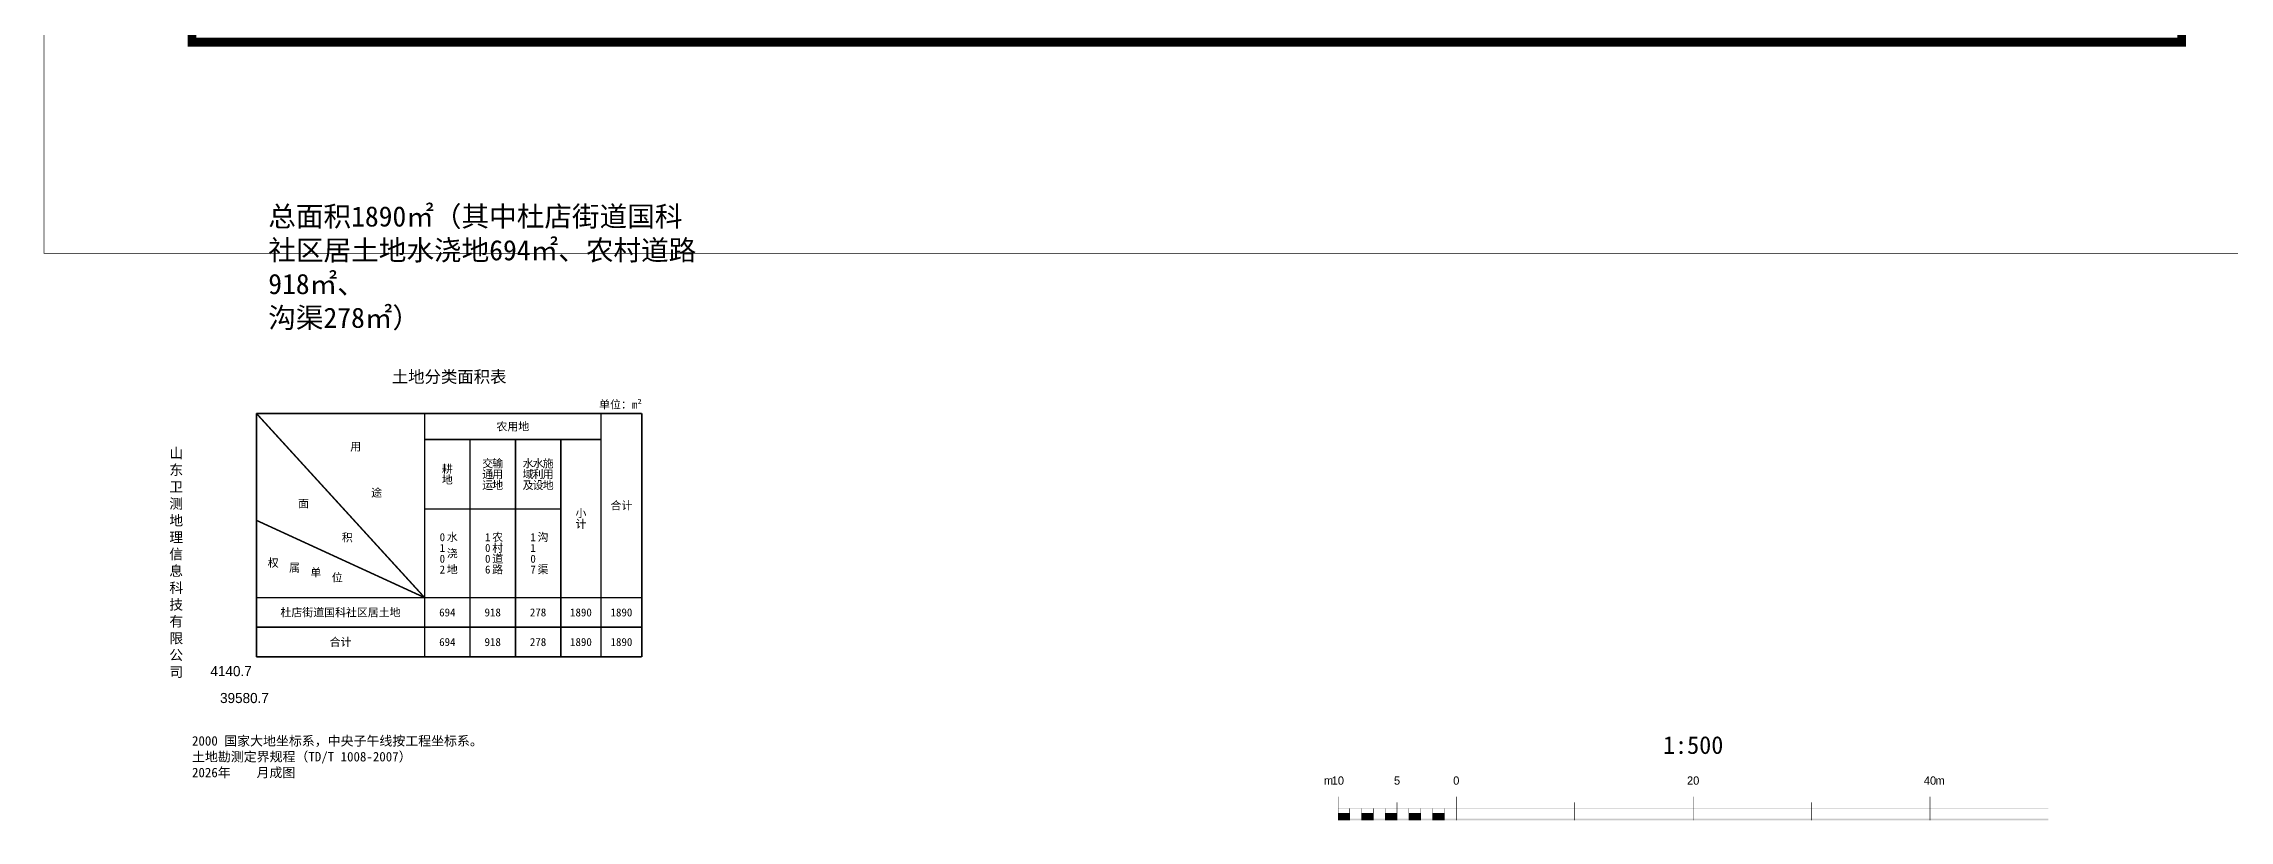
# Model space of a CAD drawing. Header units: millimetres. Extents: x 36 to 39581050, y -68 to 4134463.
# Drawn here: x 39580761.5 to 39580946, y 4134266.6 to 4134332.1 of the extents above; entities that cross this region are included whole.
import ezdxf
from ezdxf.enums import TextEntityAlignment as Align

# ---------------------------------------------------------------- set-up
doc = ezdxf.new("R2010")
doc.units = ezdxf.units.MM
for name, color, linetype, lineweight in [('Q2CAD_LAYOUT_SKELETON', 7, 'CONTINUOUS', 0), ('勘测定界图_DLWK_图廓__国家2017地形图图廓__GRID_MODEL', 7, 'CONTINUOUS', 0), ('勘测定界图_DLWK_图廓__国家2017地形图图廓__LAND_USE_AREA_TABLE_MODEL', 7, 'CONTINUOUS', 0), ('勘测定界图_DLWK_图廓__国家2017地形图图廓__SCALE_BAR_MODEL', 7, 'CONTINUOUS', 0), ('勘测定界图_DLWK_图廓__国家2017地形图图廓__TEXT_MODEL', 7, 'CONTINUOUS', 0)]:
    doc.layers.add(name, color=color, linetype=linetype, lineweight=lineweight)
doc.styles.add('仿宋_GB2312', font='FangSong-Regular(1).ttf')
doc.styles.add('方正中等线_GBK', font='方正中等线_GBK.TTF')
doc.styles.add('楷体_GB2312', font='KaiTi-Regular.ttf')

msp = doc.modelspace()

# ---------------------------------------------------------------- hatches: boundary and pattern name
at = {"layer": '勘测定界图_DLWK_图廓__国家2017地形图图廓__SCALE_BAR_MODEL'}
for points in [[(39580870.73, 4134266.56), (39580870.78, 4134266.56), (39580870.78, 4134268.56), (39580870.73, 4134268.56)], [(39580875.71, 4134266.56), (39580875.76, 4134266.56), (39580875.76, 4134268.06), (39580875.71, 4134268.06)], [(39580880.71, 4134266.56), (39580880.76, 4134266.56), (39580880.76, 4134268.56), (39580880.71, 4134268.56)], [(39580890.71, 4134266.56), (39580890.76, 4134266.56), (39580890.76, 4134268.06), (39580890.71, 4134268.06)], [(39580900.71, 4134266.56), (39580900.76, 4134266.56), (39580900.76, 4134268.56), (39580900.71, 4134268.56)], [(39580910.71, 4134266.56), (39580910.76, 4134266.56), (39580910.76, 4134268.06), (39580910.71, 4134268.06)], [(39580920.71, 4134266.56), (39580920.76, 4134266.56), (39580920.76, 4134268.56), (39580920.71, 4134268.56)], [(39580870.73, 4134267.51), (39580930.73, 4134267.51), (39580930.73, 4134267.56), (39580870.73, 4134267.56)], [(39580870.73, 4134266.56), (39580871.73, 4134266.56), (39580871.73, 4134267.16), (39580870.73, 4134267.16)], [(39580870.73, 4134266.56), (39580930.73, 4134266.56), (39580930.73, 4134266.68), (39580870.73, 4134266.68)], [(39580871.71, 4134266.56), (39580871.75, 4134266.56), (39580871.75, 4134267.56), (39580871.71, 4134267.56)], [(39580872.71, 4134266.56), (39580872.75, 4134266.56), (39580872.75, 4134267.56), (39580872.71, 4134267.56)], [(39580872.73, 4134266.56), (39580873.73, 4134266.56), (39580873.73, 4134267.16), (39580872.73, 4134267.16)], [(39580873.71, 4134266.56), (39580873.75, 4134266.56), (39580873.75, 4134267.56), (39580873.71, 4134267.56)], [(39580874.71, 4134266.56), (39580874.75, 4134266.56), (39580874.75, 4134267.56), (39580874.71, 4134267.56)], [(39580874.73, 4134266.56), (39580875.73, 4134266.56), (39580875.73, 4134267.16), (39580874.73, 4134267.16)], [(39580875.71, 4134266.56), (39580875.75, 4134266.56), (39580875.75, 4134267.56), (39580875.71, 4134267.56)], [(39580876.71, 4134266.56), (39580876.75, 4134266.56), (39580876.75, 4134267.56), (39580876.71, 4134267.56)], [(39580876.73, 4134266.56), (39580877.73, 4134266.56), (39580877.73, 4134267.16), (39580876.73, 4134267.16)], [(39580877.71, 4134266.56), (39580877.75, 4134266.56), (39580877.75, 4134267.56), (39580877.71, 4134267.56)], [(39580878.71, 4134266.56), (39580878.75, 4134266.56), (39580878.75, 4134267.56), (39580878.71, 4134267.56)], [(39580878.73, 4134266.56), (39580879.73, 4134266.56), (39580879.73, 4134267.16), (39580878.73, 4134267.16)], [(39580879.71, 4134266.56), (39580879.75, 4134266.56), (39580879.75, 4134267.56), (39580879.71, 4134267.56)]]:
    msp.add_hatch(color=7, dxfattribs=at).paths.add_polyline_path(points)

# ---------------------------------------------------------------- linework, layer by layer
at = {"layer": 'Q2CAD_LAYOUT_SKELETON', "color": 132, "lineweight": 5, "const_width": 0.05}
msp.add_lwpolyline([(39580761.48, 4134314.41), (39580971.48, 4134314.41), (39580971.48, 4134462.91), (39580761.48, 4134462.91)], close=True, dxfattribs=at)
at = {"layer": '勘测定界图_DLWK_图廓__国家2017地形图图廓__GRID_MODEL', "color": 7, "lineweight": 158, "const_width": 0.75}
msp.add_lwpolyline([(39580773.98, 4134332.23), (39580941.98, 4134332.23), (39580941.98, 4134445.09), (39580773.98, 4134445.09)], close=True, dxfattribs=at)
at = {"layer": '勘测定界图_DLWK_图廓__国家2017地形图图廓__LAND_USE_AREA_TABLE_MODEL', "color": 0, "lineweight": 25, "const_width": 0.125}
for points in [[(39580779.42, 4134300.89), (39580811.96, 4134300.89)], [(39580779.42, 4134300.89), (39580779.42, 4134280.35)], [(39580793.62, 4134285.35), (39580779.42, 4134300.89)], [(39580793.62, 4134300.89), (39580793.62, 4134280.35)], [(39580808.52, 4134300.89), (39580808.52, 4134280.35)], [(39580811.96, 4134300.89), (39580811.96, 4134280.35)], [(39580793.62, 4134298.69), (39580808.52, 4134298.69)], [(39580797.45, 4134298.69), (39580797.45, 4134280.35)], [(39580801.29, 4134298.69), (39580801.29, 4134280.35)], [(39580805.12, 4134298.69), (39580805.12, 4134280.35)], [(39580793.62, 4134285.35), (39580779.42, 4134291.87)], [(39580793.62, 4134292.83), (39580805.12, 4134292.83)], [(39580779.42, 4134285.35), (39580811.96, 4134285.35)], [(39580779.42, 4134282.85), (39580811.96, 4134282.85)], [(39580779.42, 4134280.35), (39580811.96, 4134280.35)]]:
    msp.add_lwpolyline(points, dxfattribs=at)

# ---------------------------------------------------------------- texts
at = {"layer": '勘测定界图_DLWK_图廓__国家2017地形图图廓__LAND_USE_AREA_TABLE_MODEL', "color": 7, "style": '楷体_GB2312'}
msp.add_text('土地分类面积表', height=1.014, dxfattribs=at).set_placement((39580795.69, 4134303.99), align=Align.MIDDLE_CENTER)
at = {"layer": '勘测定界图_DLWK_图廓__国家2017地形图图廓__LAND_USE_AREA_TABLE_MODEL', "color": 0, "style": '楷体_GB2312'}
msp.add_text('单位：m²', height=0.676, dxfattribs=at).set_placement((39580811.96, 4134301.64), align=Align.MIDDLE_RIGHT)
for s, height, p in [('农用地', 0.676, (39580801.07, 4134299.79)), ('用', 0.676, (39580787.8, 4134298.09)), ('耕', 0.676, (39580795.54, 4134296.21)), ('地', 0.676, (39580795.54, 4134295.3)), ('通', 0.676, (39580798.95, 4134295.76)), ('交', 0.676, (39580798.95, 4134296.67)), ('用', 0.676, (39580799.79, 4134295.76)), ('输', 0.676, (39580799.79, 4134296.67)), ('水', 0.676, (39580802.36, 4134296.67)), ('域', 0.676, (39580802.36, 4134295.76)), ('利', 0.676, (39580803.2, 4134295.76)), ('水', 0.676, (39580803.2, 4134296.67)), ('施', 0.676, (39580804.05, 4134296.67)), ('用', 0.676, (39580804.05, 4134295.76)), ('途', 0.676, (39580789.57, 4134294.2)), ('运', 0.676, (39580798.95, 4134294.84)), ('地', 0.676, (39580799.79, 4134294.84)), ('及', 0.676, (39580802.36, 4134294.84)), ('设', 0.676, (39580803.2, 4134294.84)), ('地', 0.676, (39580804.05, 4134294.84)), ('面', 0.676, (39580783.4, 4134293.29)), ('小', 0.676, (39580806.82, 4134292.47)), ('计', 0.676, (39580806.82, 4134291.56)), ('合计', 0.676, (39580810.24, 4134293.12)), ('积', 0.676, (39580787.09, 4134290.42)), ('0', 0.676, (39580795.12, 4134290.45)), ('水', 0.676, (39580795.96, 4134290.45)), ('1', 0.676, (39580798.95, 4134290.45)), ('农', 0.676, (39580799.79, 4134290.45)), ('1', 0.676, (39580802.78, 4134290.45)), ('沟', 0.676, (39580803.62, 4134290.45)), ('权', 0.676, (39580780.84, 4134288.28)), ('属', 0.676, (39580782.64, 4134287.87)), ('0', 0.676, (39580795.12, 4134288.63)), ('1', 0.676, (39580795.12, 4134289.54)), ('浇', 0.676, (39580795.96, 4134289.09)), ('0', 0.676, (39580798.95, 4134289.54)), ('0', 0.676, (39580798.95, 4134288.63)), ('村', 0.676, (39580799.79, 4134289.54)), ('道', 0.676, (39580799.79, 4134288.63)), ('0', 0.676, (39580802.78, 4134288.63)), ('1', 0.676, (39580802.78, 4134289.54)), ('单', 0.676, (39580784.44, 4134287.46)), ('位', 0.676, (39580786.24, 4134287.04)), ('2', 0.676, (39580795.12, 4134287.72)), ('地', 0.676, (39580795.96, 4134287.72)), ('6', 0.676, (39580798.95, 4134287.72)), ('路', 0.676, (39580799.79, 4134287.72)), ('7', 0.676, (39580802.78, 4134287.72)), ('渠', 0.676, (39580803.62, 4134287.72)), ('杜店街道国科社区居土地', 0.6758, (39580786.52, 4134284.1)), ('694', 0.676, (39580795.54, 4134284.1)), ('918', 0.676, (39580799.37, 4134284.1)), ('278', 0.676, (39580803.2, 4134284.1)), ('1890', 0.676, (39580806.82, 4134284.1)), ('1890', 0.676, (39580810.24, 4134284.1)), ('合计', 0.676, (39580786.52, 4134281.6)), ('694', 0.676, (39580795.54, 4134281.6)), ('918', 0.676, (39580799.37, 4134281.6)), ('278', 0.676, (39580803.2, 4134281.6)), ('1890', 0.676, (39580806.82, 4134281.6)), ('1890', 0.676, (39580810.24, 4134281.6))]:
    msp.add_text(s, height=height, dxfattribs=at).set_placement(p, align=Align.MIDDLE_CENTER)
at = {"layer": '勘测定界图_DLWK_图廓__国家2017地形图图廓__SCALE_BAR_MODEL', "color": 7}
for s, height, style, p in [('1:500', 1.5, '仿宋_GB2312', (39580900.73, 4134272.16)), ('10', 0.7, '方正中等线_GBK', (39580870.73, 4134269.56)), ('5', 0.7, '方正中等线_GBK', (39580875.73, 4134269.56)), ('0', 0.7, '方正中等线_GBK', (39580880.73, 4134269.56)), ('20', 0.7, '方正中等线_GBK', (39580900.73, 4134269.56)), ('40', 0.7, '方正中等线_GBK', (39580920.73, 4134269.56))]:
    msp.add_text(s, height=height, dxfattribs=dict(at, style=style)).set_placement(p, align=Align.CENTER)
at = {"layer": '勘测定界图_DLWK_图廓__国家2017地形图图廓__SCALE_BAR_MODEL', "color": 7, "style": '方正中等线_GBK'}
msp.add_text('m', height=0.7, dxfattribs=at).set_placement((39580870.33, 4134269.56), align=Align.RIGHT)
msp.add_text('m', height=0.7, dxfattribs=at).set_placement((39580921.19, 4134269.56))
at = {"layer": '勘测定界图_DLWK_图廓__国家2017地形图图廓__TEXT_MODEL', "color": 7, "style": '方正中等线_GBK'}
for s, p in [('4140.7', (39580777.28, 4134278.72)), ('39580.7', (39580778.41, 4134276.45))]:
    msp.add_text(s, height=0.852, dxfattribs=at).set_placement(p, align=Align.CENTER)
at = {"layer": '勘测定界图_DLWK_图廓__国家2017地形图图廓__TEXT_MODEL', "color": 1, "insert": (39580780.42, 4134307.89), "char_height": 1.7099, "width": 36.728, "attachment_point": 7, "style": '楷体_GB2312'}
msp.add_mtext('总面积1890㎡（其中杜店街道国科社区居土地水浇地694㎡、农村道路918㎡、\\P沟渠278㎡）', dxfattribs=at)
at = {"layer": '勘测定界图_DLWK_图廓__国家2017地形图图廓__TEXT_MODEL', "color": 7}
for s, insert, char_height, width, attachment_point, style in [('山\\P东\\P卫\\P测\\P地\\P理\\P信\\P息\\P科\\P技\\P有\\P限\\P公\\P司', (39580773.23, 4134288.27), 0.852, 10.25, 6, '方正中等线_GBK'), ('2000 国家大地坐标系，中央子午线按工程坐标系。\\P土地勘测定界规程（TD/T 1008-2007）\\P2026年    月成图', (39580773.98, 4134273.66), 0.8004, 71.4, 1, '仿宋_GB2312')]:
    msp.add_mtext(s, dxfattribs=dict(at, insert=insert, char_height=char_height, width=width, attachment_point=attachment_point, style=style))

doc.saveas('drawing.dxf')
